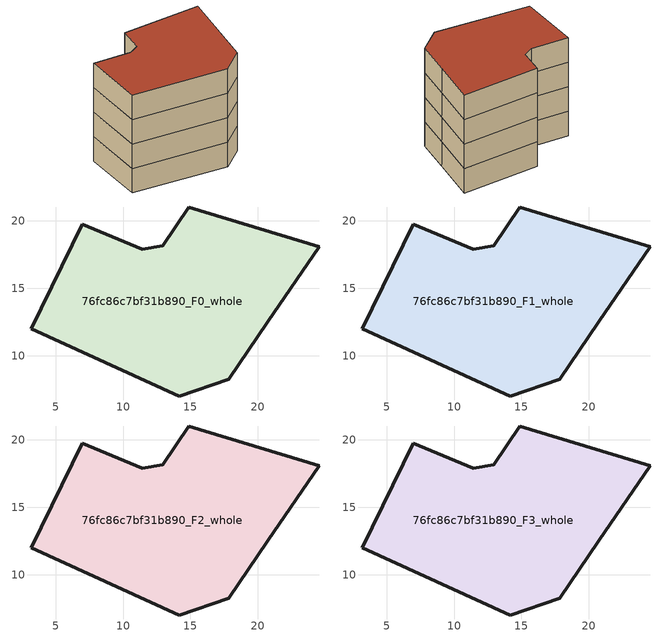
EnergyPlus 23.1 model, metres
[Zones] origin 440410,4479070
76fc86c7bf31b890_F0_whole
 floor ground (EU_floor_Construction): 24.57,18.09 20.74,12.51 17.86,8.24 14.17,7.01 3.18,12.01 6.97,19.74 11.42,17.89 12.94,18.14 14.86,21.03 z0
 wall outside (EU_wall_Construction): 3.18,12.01 14.17,7.01 17.86,8.24 20.74,12.51 24.57,18.09 14.86,21.03 12.94,18.14 11.42,17.89 6.97,19.74 3.18,12.01 z0:3
76fc86c7bf31b890_F1_whole
 floor to 76fc86c7bf31b890_F0_whole (EU_floor_Construction): 24.57,18.09 20.74,12.51 17.86,8.24 14.17,7.01 3.18,12.01 6.97,19.74 11.42,17.89 12.94,18.14 14.86,21.03 z3
 wall outside (EU_wall_Construction): 3.18,12.01 14.17,7.01 17.86,8.24 20.74,12.51 24.57,18.09 14.86,21.03 12.94,18.14 11.42,17.89 6.97,19.74 3.18,12.01 z3:6
76fc86c7bf31b890_F2_whole
 floor to 76fc86c7bf31b890_F1_whole (EU_floor_Construction): 24.57,18.09 20.74,12.51 17.86,8.24 14.17,7.01 3.18,12.01 6.97,19.74 11.42,17.89 12.94,18.14 14.86,21.03 z6
 wall outside (EU_wall_Construction): 3.18,12.01 14.17,7.01 17.86,8.24 20.74,12.51 24.57,18.09 14.86,21.03 12.94,18.14 11.42,17.89 6.97,19.74 3.18,12.01 z6:9
76fc86c7bf31b890_F3_whole
 floor to 76fc86c7bf31b890_F2_whole (EU_floor_Construction): 24.57,18.09 20.74,12.51 17.86,8.24 14.17,7.01 3.18,12.01 6.97,19.74 11.42,17.89 12.94,18.14 14.86,21.03 z9
 wall outside (EU_wall_Construction): 3.18,12.01 14.17,7.01 17.86,8.24 20.74,12.51 24.57,18.09 14.86,21.03 12.94,18.14 11.42,17.89 6.97,19.74 3.18,12.01 z9:12
 roof outside (EU_roof_Construction): 20.74,12.51 24.57,18.09 14.86,21.03 12.94,18.14 11.42,17.89 6.97,19.74 3.18,12.01 14.17,7.01 17.86,8.24 z12
[Building]
EU S2 Campaign: North Axis=0; Terrain=City; Solar Distribution=FullExterior
[Site:Location]
Madrid: Latitude=40.5; Longitude=-3.5; Time Zone=1; Elevation=609
[SizingPeriod:WeatherFileDays]
AnnualSizingPeriod: Begin Month=1; Begin Day of Month=1; End Month=12; End Day of Month=31; Day of Week for Start Day=Monday; Use Weather File Daylight Saving Period=No; Use Weather File Rain and Snow Indicators=No
[MATERIAL]
EU_InternalMass_Material: Roughness=MediumRough; Thickness=0.1; Conductivity=1; Density=1800; Specific Heat=900; Thermal Absorptance=0.9; Solar Absorptance=0.7; Visible Absorptance=0.7
[MATERIAL:NOMASS] Roughness=MediumRough; Thermal Absorptance=0.9; Solar Absorptance=0.7; Visible Absorptance=0.7
Name | Thermal Resistance
EU_wall_NoMass | 0.609216
EU_roof_NoMass | 0.513268
EU_floor_NoMass | 0.568163
[CONSTRUCTION]
EU_wall_Construction: EU_wall_NoMass
EU_roof_Construction: EU_roof_NoMass
EU_floor_Construction: EU_floor_NoMass
EU_InternalMass_Construction: EU_InternalMass_Material
[ZONE] Type=1; Multiplier=1; Ceiling Height=autocalculate; Volume=533.127; Floor Area=autocalculate; Part of Total Floor Area=Yes
76fc86c7bf31b890_F0_whole; 76fc86c7bf31b890_F1_whole; 76fc86c7bf31b890_F2_whole; 76fc86c7bf31b890_F3_whole
[INTERNALMASS] Construction=EU_InternalMass_Construction; Surface Area=177.709
Name | Zone or ZoneList
76fc86c7bf31b890_F0_whole_EU_InternalMass | 76fc86c7bf31b890_F0_whole
76fc86c7bf31b890_F1_whole_EU_InternalMass | 76fc86c7bf31b890_F1_whole
76fc86c7bf31b890_F2_whole_EU_InternalMass | 76fc86c7bf31b890_F2_whole
76fc86c7bf31b890_F3_whole_EU_InternalMass | 76fc86c7bf31b890_F3_whole
[OTHEREQUIPMENT] Fuel Type=Electricity; Design Level Calculation Method=Watts/Area; Power per Zone Floor Area=1; Fraction Latent=0; Fraction Radiant=0; Fraction Lost=0; Carbon Dioxide Generation Rate=0; EndUse Subcategory=EU_Step8_InternalGains
Name | Zone or ZoneList or Space or SpaceList | Schedule
EU_Step8_InternalGain_76fc86c7bf31b890_F0_whole_f000 | 76fc86c7bf31b890_F0_whole | EU_Step8_GainSchedule_76fc86c7bf31b890_F0_whole_f000
EU_Step8_InternalGain_76fc86c7bf31b890_F1_whole_f000 | 76fc86c7bf31b890_F1_whole | EU_Step8_GainSchedule_76fc86c7bf31b890_F1_whole_f000
EU_Step8_InternalGain_76fc86c7bf31b890_F2_whole_f000 | 76fc86c7bf31b890_F2_whole | EU_Step8_GainSchedule_76fc86c7bf31b890_F2_whole_f000
EU_Step8_InternalGain_76fc86c7bf31b890_F3_whole_f000 | 76fc86c7bf31b890_F3_whole | EU_Step8_GainSchedule_76fc86c7bf31b890_F3_whole_f000
[ZONEVENTILATION:DESIGNFLOWRATE] Schedule=EU_AlwaysOn; Design Flow Rate Calculation Method=AirChanges/Hour; Air Changes per Hour=0.752966; Ventilation Type=Natural; Fan Pressure Rise=0; Fan Total Efficiency=1; Constant Term Coefficient=1; Temperature Term Coefficient=0; Velocity Term Coefficient=0; Velocity Squared Term Coefficient=0; Minimum Indoor Temperature=-100; Maximum Indoor Temperature=100; Delta Temperature=-100; Minimum Outdoor Temperature=-100; Maximum Outdoor Temperature=100; Maximum Wind Speed=40
Name | Zone or ZoneList or Space or SpaceList
EU_ConstantAir_76fc86c7bf31b890_F0_whole | 76fc86c7bf31b890_F0_whole
EU_ConstantAir_76fc86c7bf31b890_F1_whole | 76fc86c7bf31b890_F1_whole
EU_ConstantAir_76fc86c7bf31b890_F2_whole | 76fc86c7bf31b890_F2_whole
EU_ConstantAir_76fc86c7bf31b890_F3_whole | 76fc86c7bf31b890_F3_whole
[HVACTEMPLATE:THERMOSTAT] Constant Heating Setpoint=20; Constant Cooling Setpoint=50
EU_HeatOnly_76fc86c7bf31b890_F0_whole; EU_HeatOnly_76fc86c7bf31b890_F1_whole; EU_HeatOnly_76fc86c7bf31b890_F2_whole; EU_HeatOnly_76fc86c7bf31b890_F3_whole
[HVACTEMPLATE:ZONE:IDEALLOADSAIRSYSTEM] System Availability Schedule=EU_AlwaysOn; Maximum Heating Supply Air Temperature=50; Minimum Cooling Supply Air Temperature=13; Maximum Heating Supply Air Humidity Ratio=0.0156; Minimum Cooling Supply Air Humidity Ratio=0.0077; Heating Limit=NoLimit; Cooling Limit=NoLimit; Heating Availability Schedule=EU_AlwaysOn; Cooling Availability Schedule=EU_CoolingOff; Dehumidification Control Type=ConstantSensibleHeatRatio; Cooling Sensible Heat Ratio=0.7; Dehumidification Setpoint=60; Humidification Control Type=None; Humidification Setpoint=30; Outdoor Air Method=None; Outdoor Air Flow Rate per Person=0.00944; Outdoor Air Flow Rate per Zone Floor Area=0; Outdoor Air Flow Rate per Zone=0; Demand Controlled Ventilation Type=None; Outdoor Air Economizer Type=NoEconomizer; Heat Recovery Type=None; Sensible Heat Recovery Effectiveness=0.7; Latent Heat Recovery Effectiveness=0.65
Name | Template Thermostat
76fc86c7bf31b890_F0_whole | EU_HeatOnly_76fc86c7bf31b890_F0_whole
76fc86c7bf31b890_F1_whole | EU_HeatOnly_76fc86c7bf31b890_F1_whole
76fc86c7bf31b890_F2_whole | EU_HeatOnly_76fc86c7bf31b890_F2_whole
76fc86c7bf31b890_F3_whole | EU_HeatOnly_76fc86c7bf31b890_F3_whole
[SIZING:ZONE] Zone Cooling Design Supply Air Temperature Input Method=SupplyAirTemperature; Zone Cooling Design Supply Air Temperature=13; Zone Heating Design Supply Air Temperature Input Method=SupplyAirTemperature; Zone Heating Design Supply Air Temperature=50; Zone Cooling Design Supply Air Humidity Ratio=0.008; Zone Heating Design Supply Air Humidity Ratio=0.008; Cooling Design Air Flow Method=DesignDay; Cooling Design Air Flow Rate=0; Cooling Minimum Air Flow per Zone Floor Area=0.000762; Cooling Minimum Air Flow=0; Cooling Minimum Air Flow Fraction=0.2; Heating Design Air Flow Method=DesignDay; Heating Design Air Flow Rate=0; Heating Maximum Air Flow per Zone Floor Area=0.002032; Heating Maximum Air Flow=0.141576; Heating Maximum Air Flow Fraction=0.3; Account for Dedicated Outdoor Air System=No; Dedicated Outdoor Air System Control Strategy=NeutralSupplyAir; Dedicated Outdoor Air Low Setpoint Temperature for Design=autosize; Dedicated Outdoor Air High Setpoint Temperature for Design=autosize; Zone Load Sizing Method=Sensible Load Only No Latent Load; Zone Latent Cooling Design Supply Air Humidity Ratio Input Method=HumidityRatioDifference; Zone Cooling Design Supply Air Humidity Ratio Difference=0.005; Zone Latent Heating Design Supply Air Humidity Ratio Input Method=HumidityRatioDifference; Zone Humidification Design Supply Air Humidity Ratio Difference=0.005
76fc86c7bf31b890_F0_whole; 76fc86c7bf31b890_F1_whole; 76fc86c7bf31b890_F2_whole; 76fc86c7bf31b890_F3_whole
[SCHEDULE:CONSTANT]
Name | Hourly Value
EU_AlwaysOn | 1
EU_CoolingOff | 0
[SCHEDULE:FILE] Column Number=1; Rows to Skip at Top=0; Number of Hours of Data=8760; Column Separator=Comma; Interpolate to Timestep=No; Minutes per Item=60; Adjust Schedule for Daylight Savings=Yes
Name | File
EU_Step8_GainSchedule_76fc86c7bf31b890_F0_whole_f000 | C:\Users\o_iseri\Desktop\OpenUBEM\openubem\outputs\eu_evidence\EU-11\ES-MAD-BERRUGUETE\idfs\76fc86c7bf31b890\76fc86c7bf31b890_F0_whole_f000_gain.csv
EU_Step8_GainSchedule_76fc86c7bf31b890_F1_whole_f000 | C:\Users\o_iseri\Desktop\OpenUBEM\openubem\outputs\eu_evidence\EU-11\ES-MAD-BERRUGUETE\idfs\76fc86c7bf31b890\76fc86c7bf31b890_F1_whole_f000_gain.csv
EU_Step8_GainSchedule_76fc86c7bf31b890_F2_whole_f000 | C:\Users\o_iseri\Desktop\OpenUBEM\openubem\outputs\eu_evidence\EU-11\ES-MAD-BERRUGUETE\idfs\76fc86c7bf31b890\76fc86c7bf31b890_F2_whole_f000_gain.csv
EU_Step8_GainSchedule_76fc86c7bf31b890_F3_whole_f000 | C:\Users\o_iseri\Desktop\OpenUBEM\openubem\outputs\eu_evidence\EU-11\ES-MAD-BERRUGUETE\idfs\76fc86c7bf31b890\76fc86c7bf31b890_F3_whole_f000_gain.csv
